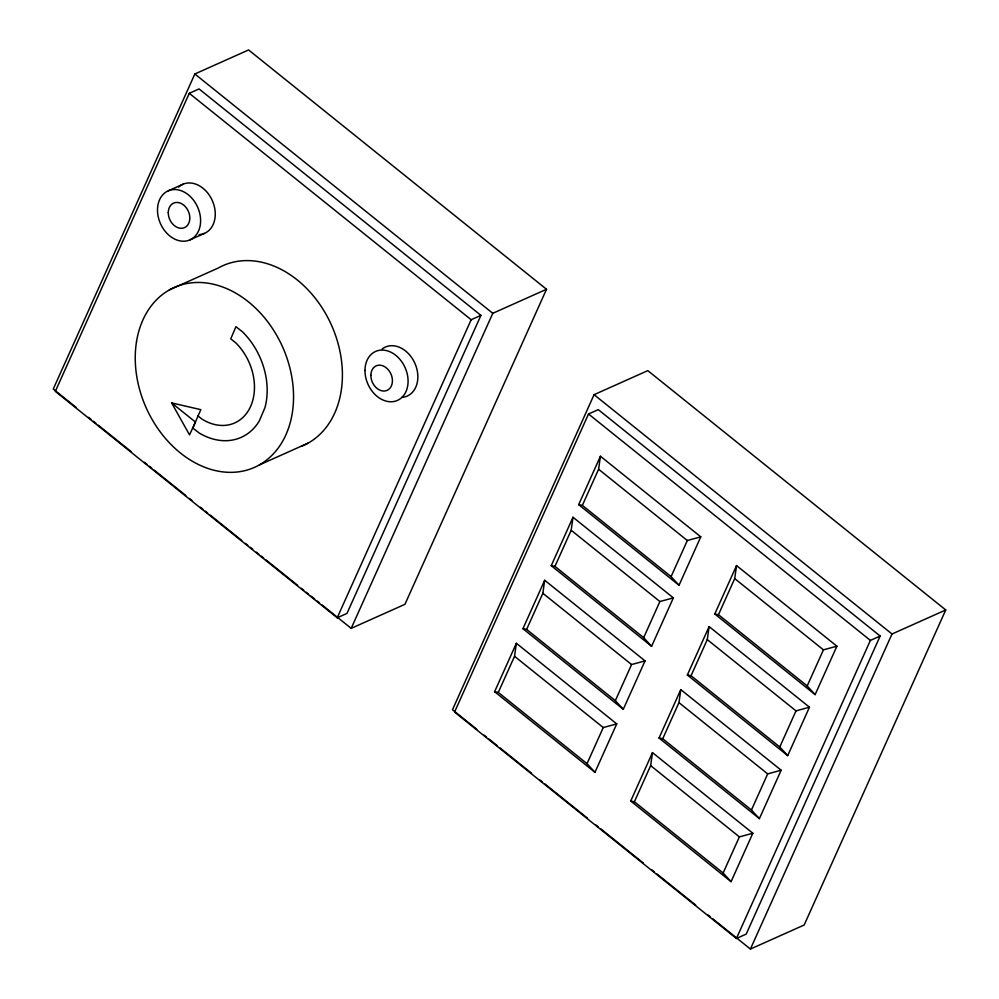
<?xml version="1.0" encoding="UTF-8"?>
<svg xmlns="http://www.w3.org/2000/svg" width="999" height="999" viewBox="0 0 999 999"><rect width="100%" height="100%" fill="white"/><g stroke="black" fill="none" stroke-linecap="round" stroke-linejoin="round"><path stroke-width="1.5" d="M594.967 772.314L587.025 763.673L498.301 692.407L514.535 656.293L516.371 643.281L616.733 723.9L594.967 772.314L494.605 691.695L516.371 643.281M623.289 709.302L615.347 700.661L526.623 629.395L542.857 593.281L544.692 580.269L645.042 660.888L623.289 709.302L522.927 628.696L544.692 580.269M651.598 646.303L643.668 637.662L554.944 566.383L571.178 530.269L573.001 517.257L673.363 597.877L651.598 646.303L551.248 565.684L573.001 517.257M679.02 585.277L671.091 576.635L582.367 505.369L598.601 469.243L600.424 456.243L700.786 536.85L679.02 585.277L578.671 504.657L600.424 456.243M731.068 881.655L723.139 873.014L634.415 801.747L650.649 765.621L652.472 752.609L752.834 833.228L731.068 881.655L630.719 801.036L652.472 752.609M759.39 818.643L751.448 810.002L662.737 738.736L678.958 702.609L680.794 689.61L781.156 770.217L759.39 818.643L659.04 738.024L680.794 689.61M787.712 755.631L779.769 746.99L691.046 675.724L707.28 639.61L709.115 626.598L809.465 707.205L787.712 755.631L687.349 675.012L709.115 626.598M815.134 694.605L807.192 685.963L718.468 614.697L734.702 578.583L736.538 565.571L836.9 646.191L815.134 694.605L714.772 613.998L736.538 565.571M198.027 415.959L192.869 428.109L199.138 432.979A65.672 49.8 65.9 0 0 259.253 421.066L264.922 407.704A65.672 49.8 65.9 0 0 242.208 331.568L235.926 326.698L230.769 338.848L235.839 342.919A49.863 37.812 65.9 0 1 250.587 406.481A49.863 37.812 65.9 0 1 201.686 418.906L198.027 415.959L200.861 409.665L171.616 402.897L189.523 434.865L195.442 422.04L171.616 402.897M322.003 604.919L351.186 628.359L404.932 604.32L546.515 289.273L248.589 49.95L194.842 73.988L53.259 389.036L76.361 407.604M189.286 93.307L55.332 391.371L337.2 617.794L346.978 613.423L480.931 315.359L199.063 88.936L189.286 93.307L471.166 319.73L480.931 315.359M337.2 617.794L471.166 319.73M351.186 628.359L492.782 313.311L546.515 289.273M712.712 918.768L750.411 949.05L804.158 925.012L945.741 609.964L647.814 370.641L594.068 394.68L452.485 709.727L476.81 729.27M588.511 413.998L454.557 712.062L736.425 938.486L746.203 934.102L880.156 636.038L598.289 409.627L588.511 413.998L870.391 640.409L880.156 636.038M587.025 763.673L603.259 727.559L616.733 723.9M615.347 700.661L631.58 664.547L645.042 660.888M643.668 637.662L659.889 601.535L673.363 597.877M671.091 576.635L687.324 540.521L700.786 536.85M723.139 873.014L739.372 836.887L752.834 833.228M751.448 810.002L767.682 773.888L781.156 770.217M779.769 746.99L796.003 710.876L809.465 707.205M807.192 685.963L823.426 649.85L836.9 646.191M736.425 938.486L870.391 640.409M750.411 949.05L892.007 634.003L945.741 609.964M168.406 190.759L183.067 184.203M189.698 239.985A26.823 20.342 65.9 0 0 189.96 196.216A26.823 20.342 65.9 0 0 157.492 209.902A26.823 20.342 65.9 0 0 189.698 239.985L204.358 233.429M169.468 289.86L218.319 267.994A98.514 74.7 65.9 0 1 330.607 323.226A98.514 74.7 65.9 0 1 301.411 446.341M259.328 464.947L308.179 443.094M578.671 504.657L582.367 505.369M551.248 565.684L554.944 566.383M714.772 613.998L718.468 614.697M522.927 628.696L526.623 629.395M687.349 675.012L691.046 675.724M494.605 691.695L498.301 692.407M659.04 738.024L662.737 738.736M630.719 801.036L634.415 801.747M194.842 73.988L492.782 313.311M594.068 394.68L892.007 634.003M598.601 469.243L687.324 540.521M734.702 578.583L823.426 649.85M571.178 530.269L659.889 601.535M707.28 639.61L796.003 710.876M542.857 593.281L631.58 664.547M678.958 702.609L767.682 773.888M514.535 656.293L603.259 727.559M650.649 765.621L739.372 836.887M88.524 417.37L90.959 419.318M93.394 421.278L95.817 423.226M98.252 425.187L131.081 451.56M144.468 462.3L146.89 464.26M149.326 466.208L151.761 468.156M154.196 470.117L185.814 495.516M189.46 498.439L191.883 500.399M200.399 507.23L202.834 509.19M205.27 511.138L207.692 513.099M210.127 515.047L241.746 540.447M245.392 543.381L247.827 545.329M250.262 547.29L252.685 549.238M256.343 552.172L258.766 554.12M261.201 556.081L263.636 558.029M266.071 559.977L297.69 585.377M301.336 588.311L303.758 590.259M306.193 592.22L308.629 594.168M311.064 596.128L314.71 599.05M317.145 601.011L319.568 602.959M484.103 735.127L486.538 737.075M488.961 739.035L497.477 745.866M499.912 747.826L531.53 773.226M540.034 780.057L542.469 782.017M544.905 783.965L587.462 818.156M595.978 824.999L598.413 826.947M600.836 828.895L643.406 863.086M651.91 869.929L654.345 871.877M656.78 873.838L695.691 905.094M707.854 914.859L710.289 916.82M382.192 348.951A26.823 20.342 65.9 0 1 415.384 364.46A26.823 20.342 65.9 0 1 401.735 397.377M178.571 187.075A26.823 20.342 65.9 0 1 212.45 200.911A26.823 20.342 65.9 0 1 199.138 234.64M136.538 341.496A98.514 74.7 65.9 0 0 240.934 471.478A98.514 74.7 65.9 0 0 265.722 319.23A98.514 74.7 65.9 0 0 136.538 341.496M168.269 212.637A13.412 10.165 65.9 0 0 184.378 227.685A13.412 10.165 65.9 0 0 184.503 205.794A13.412 10.165 65.9 0 0 168.269 212.637M364.972 370.454A26.823 20.342 65.9 0 0 397.177 400.537A26.823 20.342 65.9 0 0 397.44 356.768A26.823 20.342 65.9 0 0 364.972 370.454M370.866 375.374A13.412 10.165 65.9 0 0 386.963 390.422A13.412 10.165 65.9 0 0 387.1 368.531A13.412 10.165 65.9 0 0 370.866 375.374"/></g></svg>
